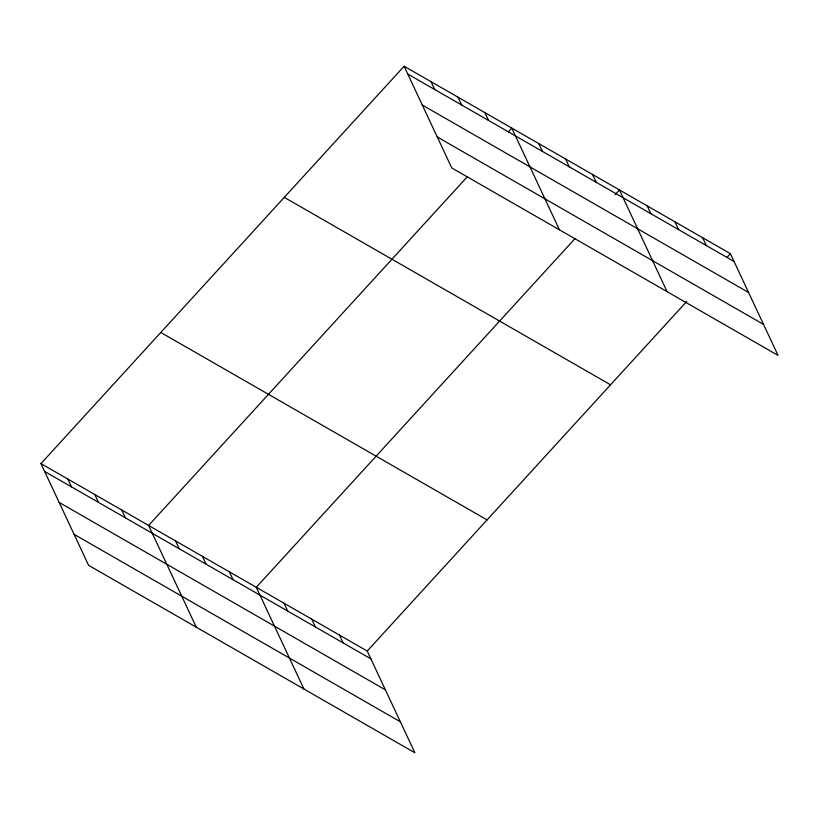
<?xml version="1.0" encoding="UTF-8"?>
<svg xmlns="http://www.w3.org/2000/svg" width="819" height="819" viewBox="0 0 819 819"><rect width="100%" height="100%" fill="white"/><g stroke="black" fill="none" stroke-linecap="round" stroke-linejoin="round"><path stroke-width="1.23" d="M40.95 463.605L367.219 651.033L414.875 752.763L88.606 565.335L40.95 463.605L404.125 66.237L730.394 253.665L778.05 355.395L451.781 167.967L404.125 66.237M467.28 176.802L148.618 525.45L196.273 627.18M508.374 131.839L511.793 128.092L559.449 229.822M574.948 238.646L256.286 587.305L303.941 689.035M615.182 194.625L619.461 189.947L667.116 291.666M367.219 651.033L686.742 301.433M726.975 257.412L730.394 253.665M407.79 74.058L734.059 261.496M422.307 105.047L748.576 292.485M437.264 136.978L763.533 324.406M284.275 197.369L610.544 384.797M160.8 332.473L487.07 519.901M44.615 471.427L370.884 658.855M59.132 502.416L385.401 689.844M74.089 534.346L400.358 721.774M702.661 237.735L706.326 245.557M674.928 221.806L678.593 229.627M647.194 205.876L650.859 213.698M592.546 174.478L596.212 182.299M565.632 159.019L569.297 166.841M538.718 143.55L542.373 151.372M484.879 112.633L488.544 120.454M457.964 97.164L461.629 104.986M431.04 81.705L434.705 89.527M339.486 635.104L343.151 642.925M311.752 619.174L315.417 626.996M284.019 603.234L287.684 611.056M229.371 571.846L233.036 579.668M202.457 556.377L206.122 564.199M175.532 540.919L179.197 548.74M121.703 509.991L125.368 517.813M94.789 494.533L98.454 502.354M67.864 479.064L71.529 486.885"/></g></svg>
